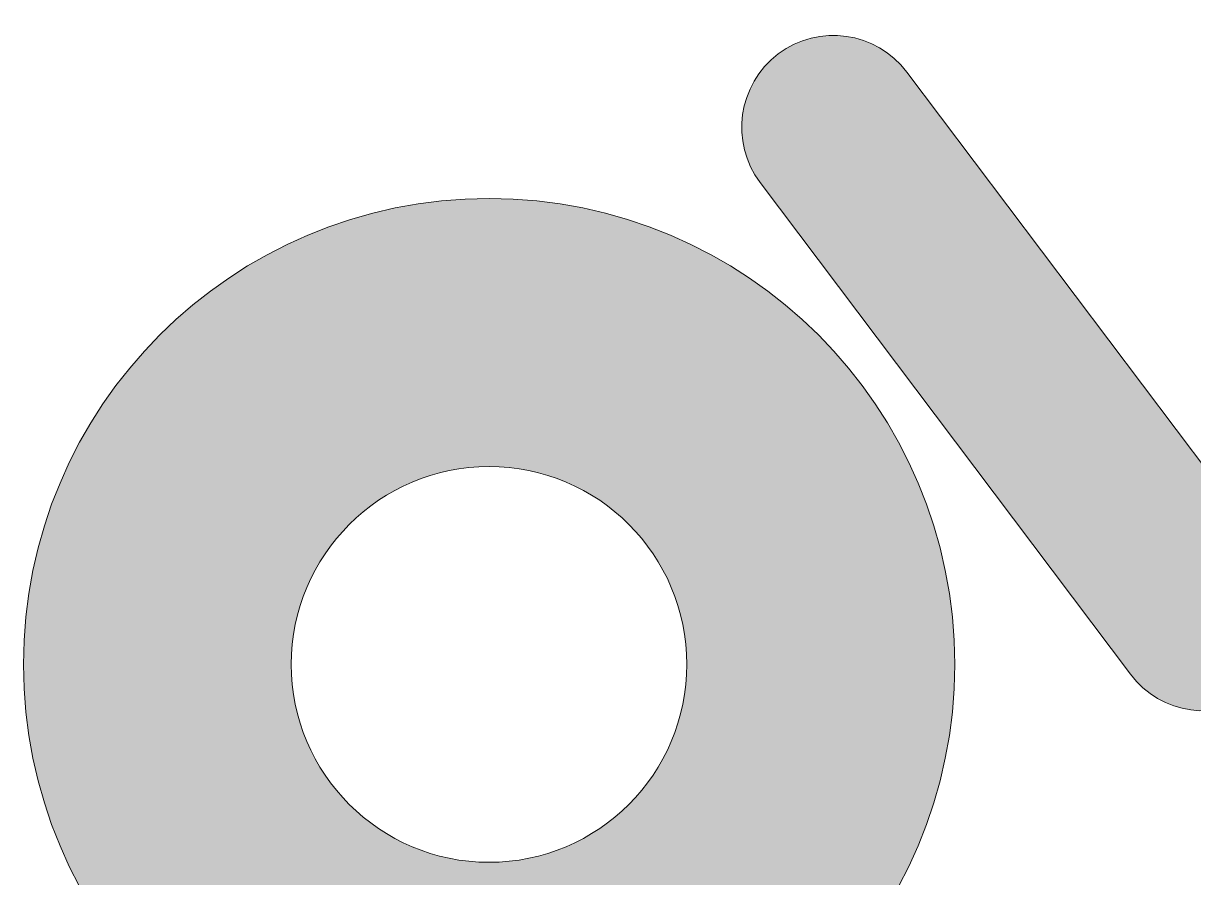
# Model space of a CAD drawing. Header units: inches. Extents: x 110 to 970, y -1000 to -79.
# Drawn here: x 110.1 to 529.3, y -384.9 to -79.1 of the extents above; entities that cross this region are included whole.
import ezdxf

# ---------------------------------------------------------------- set-up
doc = ezdxf.new("R2010")
doc.units = ezdxf.units.IN
doc.header["$MEASUREMENT"] = 0
doc.layers.add('Layer 1', color=7, linetype='Continuous')

# ---------------------------------------------------------------- blocks, each defined once
blk = doc.blocks.new('block 2')
at = {"layer": 'Layer 1', "true_color": 0xea2625}
h = blk.add_hatch(color=20, dxfattribs=at)
h.dxf.hatch_style = 2
edge = h.paths.add_edge_path()
edge.add_spline(control_points=[(552.66, -318.53), (552.66, -318.53), (552.66, -318.53), (552.66, -318.53), (538.15, -329.46), (517.53, -326.56), (506.6, -312.05), (506.6, -312.05), (374.01, -136.05), (374.01, -136.05), (363.08, -121.54), (365.98, -100.92), (380.49, -89.99), (380.49, -89.99), (380.49, -89.99), (380.49, -89.99), (395, -79.06), (415.62, -81.96), (426.55, -96.47), (426.55, -96.47), (559.14, -272.47), (559.14, -272.47), (570.07, -286.98), (567.17, -307.6), (552.66, -318.53)], knot_values=[0, 0, 0, 0, 1, 1, 1, 2, 2, 2, 3, 3, 3, 4, 4, 4, 5, 5, 5, 6, 6, 6, 7, 7, 7, 8, 8, 8, 8], degree=3, periodic=1)
at = {"layer": 'Layer 1', "true_color": 0xfccf0c}
h = blk.add_hatch(color=40, dxfattribs=at)
h.dxf.hatch_style = 2
edge = h.paths.add_edge_path()
edge.add_spline(control_points=[(276.89, -141.74), (184.76, -141.74), (110.08, -216.42), (110.08, -308.55), (110.08, -400.68), (184.76, -475.36), (276.89, -475.36), (369.02, -475.36), (443.7, -400.68), (443.7, -308.55), (443.7, -216.42), (369.02, -141.74), (276.89, -141.74)], knot_values=[0, 0, 0, 0, 1, 1, 1, 2, 2, 2, 3, 3, 3, 4, 4, 4, 4], degree=3, periodic=1)
edge = h.paths.add_edge_path()
edge.add_spline(control_points=[(276.89, -379.4), (237.76, -379.4), (206.04, -347.68), (206.04, -308.55), (206.04, -269.42), (237.76, -237.7), (276.89, -237.7), (316.02, -237.7), (347.74, -269.42), (347.74, -308.55), (347.74, -347.68), (316.02, -379.4), (276.89, -379.4)], knot_values=[0, 0, 0, 0, 1, 1, 1, 2, 2, 2, 3, 3, 3, 4, 4, 4, 4], degree=3, periodic=1)
at = {"layer": 'Layer 1', "lineweight": 0}
for points, knots in [([(552.66, -318.53), (552.66, -318.53), (552.66, -318.53), (552.66, -318.53), (538.15, -329.46), (517.53, -326.56), (506.6, -312.05), (506.6, -312.05), (374.01, -136.05), (374.01, -136.05), (363.08, -121.54), (365.98, -100.92), (380.49, -89.99), (380.49, -89.99), (380.49, -89.99), (380.49, -89.99), (395, -79.06), (415.62, -81.96), (426.55, -96.47), (426.55, -96.47), (559.14, -272.47), (559.14, -272.47), (570.07, -286.98), (567.17, -307.6), (552.66, -318.53)], [0, 0, 0, 0, 1, 1, 1, 2, 2, 2, 3, 3, 3, 4, 4, 4, 5, 5, 5, 6, 6, 6, 7, 7, 7, 8, 8, 8, 8]), ([(276.89, -141.74), (184.76, -141.74), (110.08, -216.42), (110.08, -308.55), (110.08, -400.68), (184.76, -475.36), (276.89, -475.36), (369.02, -475.36), (443.7, -400.68), (443.7, -308.55), (443.7, -216.42), (369.02, -141.74), (276.89, -141.74)], [0, 0, 0, 0, 1, 1, 1, 2, 2, 2, 3, 3, 3, 4, 4, 4, 4]), ([(276.89, -379.4), (237.76, -379.4), (206.04, -347.68), (206.04, -308.55), (206.04, -269.42), (237.76, -237.7), (276.89, -237.7), (316.02, -237.7), (347.74, -269.42), (347.74, -308.55), (347.74, -347.68), (316.02, -379.4), (276.89, -379.4)], [0, 0, 0, 0, 1, 1, 1, 2, 2, 2, 3, 3, 3, 4, 4, 4, 4])]:
    blk.add_open_spline(points, degree=3, knots=knots, dxfattribs=at)

msp = doc.modelspace()

# ---------------------------------------------------------------- block references
at = {"layer": 'Layer 1'}
msp.add_blockref('block 2', (0, 0), dxfattribs=at)

doc.saveas('drawing.dxf')
